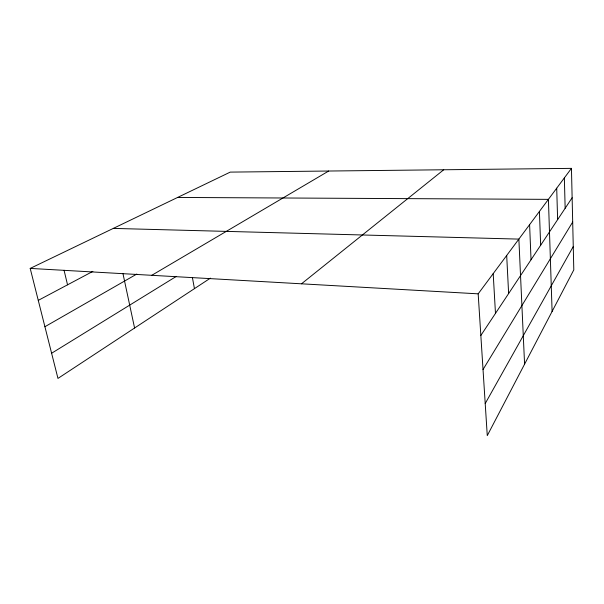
<?xml version="1.0" encoding="UTF-8"?>
<svg xmlns="http://www.w3.org/2000/svg" width="604" height="604" viewBox="0 0 604 604"><rect width="100%" height="100%" fill="white"/><g stroke="black" fill="none" stroke-linecap="round" stroke-linejoin="round"><path stroke-width="0.91" d="M485.208 403.555L573.264 246.553M483.026 369.52L572.69 222.03M480.844 335.469L572.131 197.75M571.452 168.365L573.8 269.882L487.269 435.635L478.172 293.838L571.452 168.365L230.237 172.11L30.2 268.41L57.961 378.421L210.403 278.142M301.487 283.804L443.729 169.769M51.612 353.249L176.36 276.368M151.778 275.311L328.682 171.03M44.915 326.719L136.829 274.035M38.263 300.377L92.88 271.362M177.606 197.448L548.417 199.358L552.101 311.445M113.303 228.403L518.866 239.108L524.582 364.159M30.2 268.41L478.172 293.838M64.077 270.305L67.535 284.824M122.99 273.733L134.586 328.01M192.419 277.666L194.443 288.637M493.196 273.627L495.476 313.401M506.688 255.484L508.628 293.552M529.602 224.665L531.037 259.743M539.417 211.46L540.656 245.239M556.707 188.206L557.628 219.629M564.362 177.908L565.155 208.274"/></g></svg>
